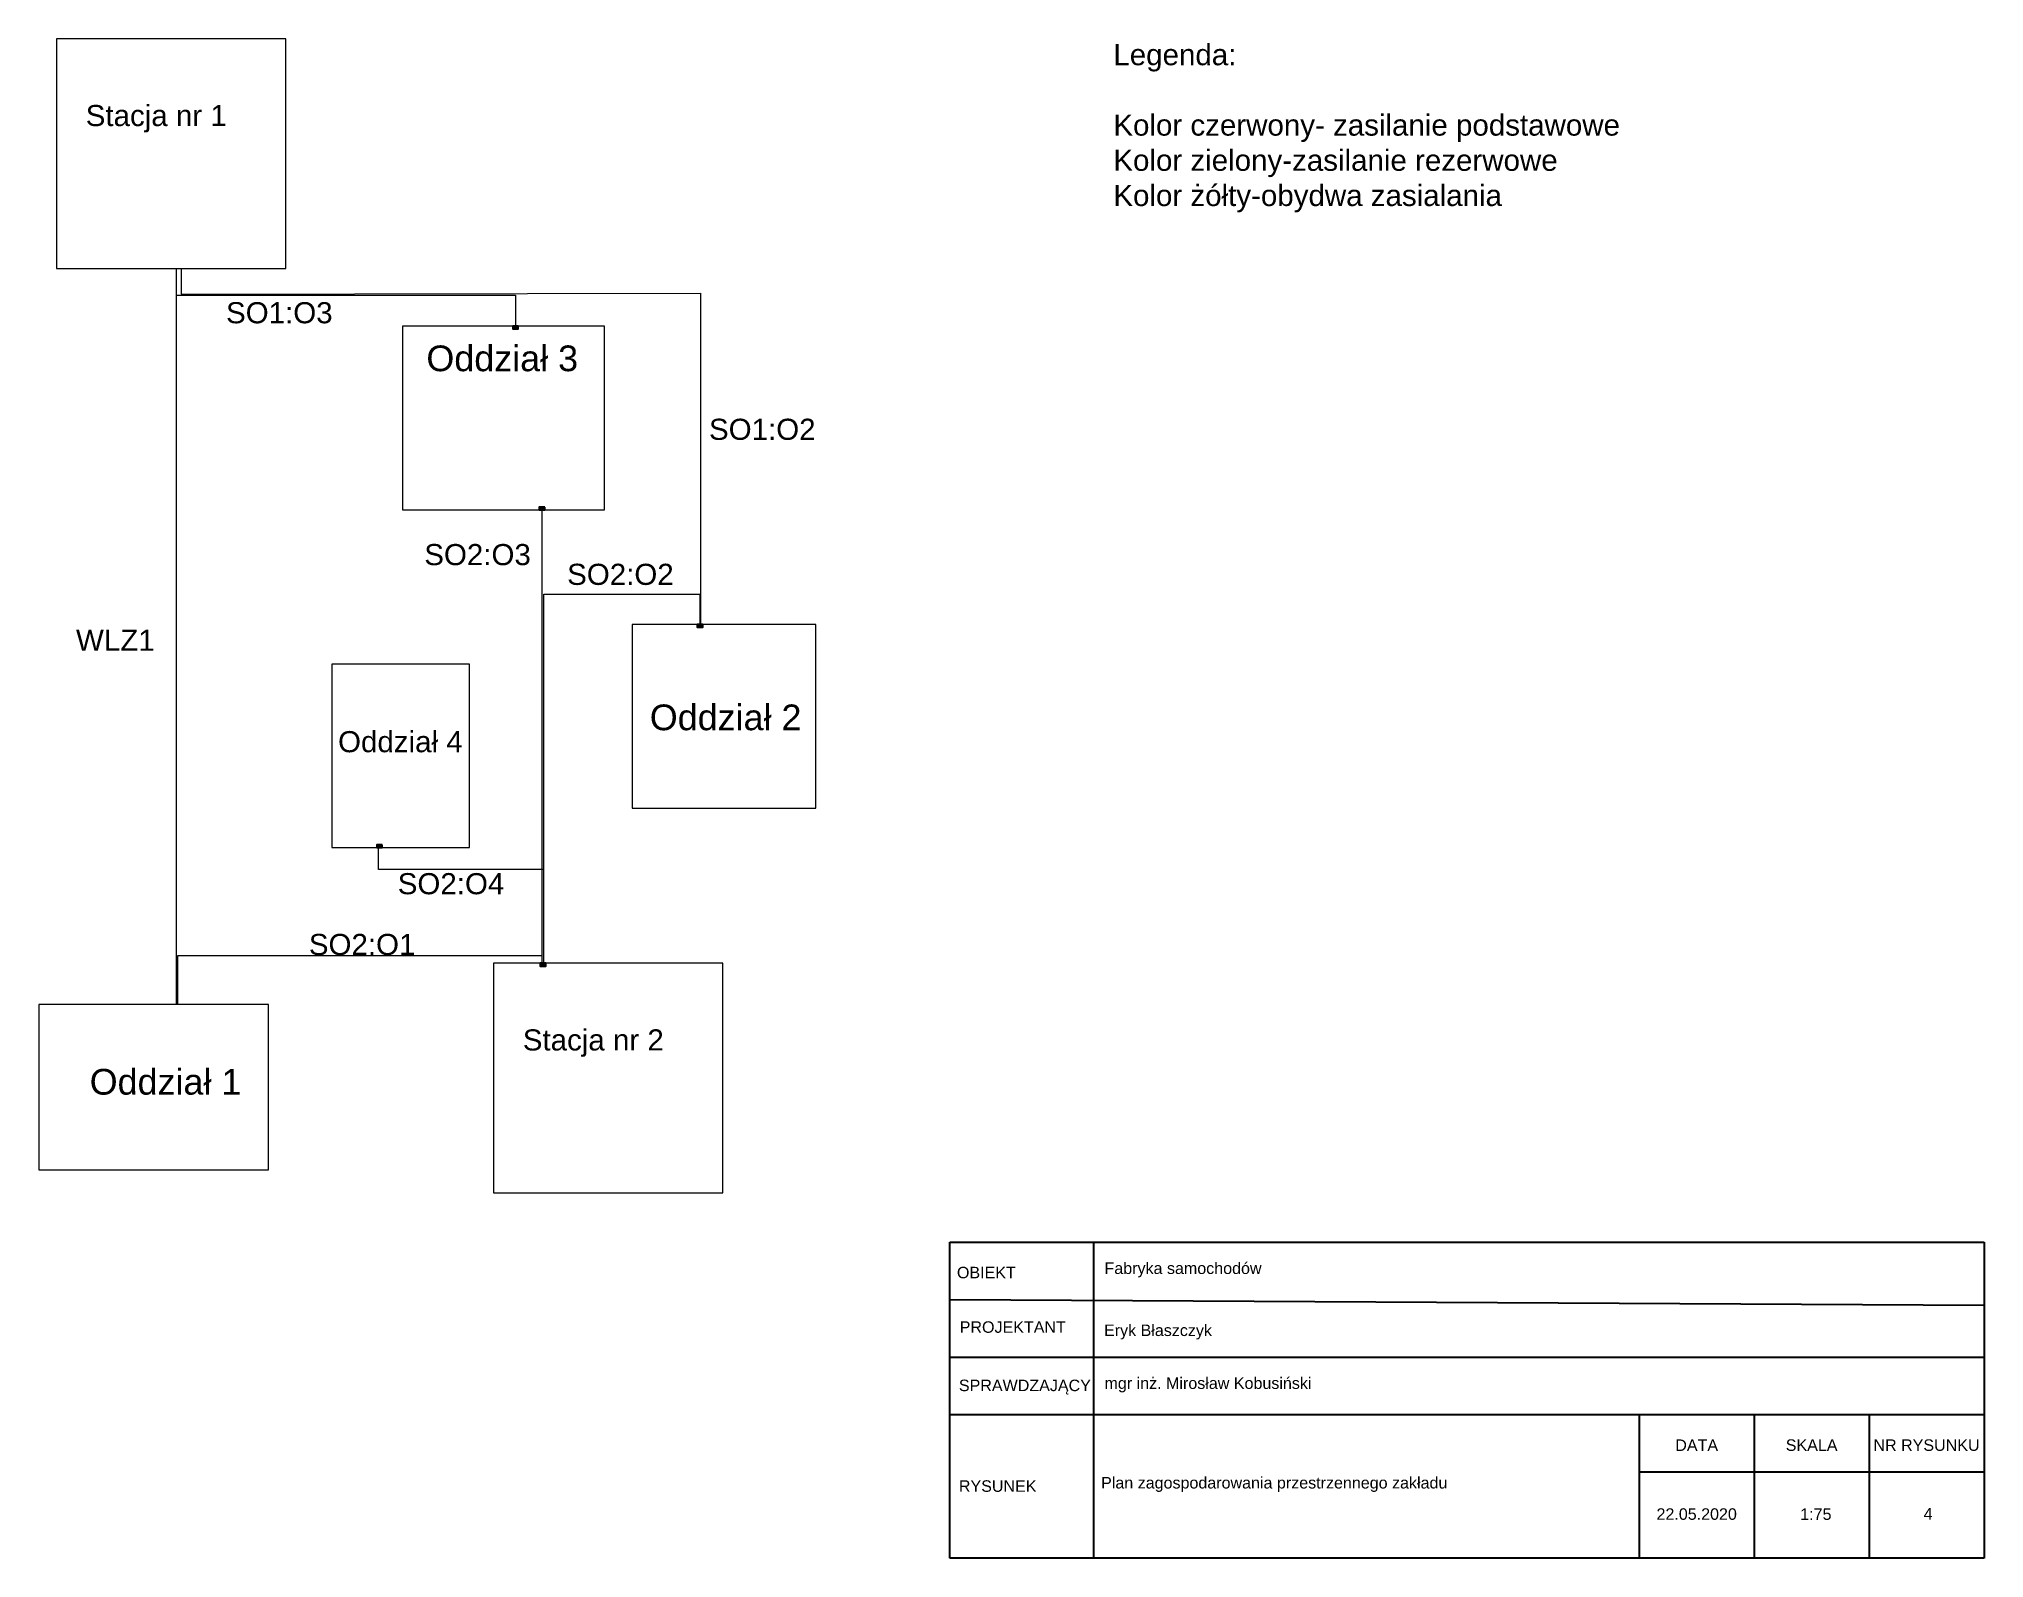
# Model space of a CAD drawing. Header units: millimetres. Extents: x 3550 to 24735, y -250 to 16300.
import ezdxf

# ---------------------------------------------------------------- set-up
doc = ezdxf.new("R2010")
doc.units = ezdxf.units.MM
doc.layers.add('oznaczenia urządzeń', color=250, linetype='Continuous', lineweight=9)
doc.styles.get("Standard").update_dxf_attribs({"font": 'arial.ttf'})

msp = doc.modelspace()

# ---------------------------------------------------------------- linework, layer by layer
at = {"color": 1}
for p, q in [((8710, 13170), (8770, 13140)), ((8710, 13140), (8770, 13170))]:
    msp.add_line(p, q, dxfattribs=at)
at = {"color": 3}
for p, q in [((9000, 11200), (9060, 11170)), ((9000, 11170), (9060, 11200))]:
    msp.add_line(p, q, dxfattribs=at)
at = {"color": 2}
for p, q in [((10720, 9920), (10780, 9890)), ((10720, 9890), (10780, 9920)), ((9010, 6230), (9070, 6200)), ((9010, 6200), (9070, 6230))]:
    msp.add_line(p, q, dxfattribs=at)
at = {"color": 240, "true_color": 0xed1f24}
for p, q in [((7230, 7520), (7290, 7490)), ((7230, 7490), (7290, 7520))]:
    msp.add_line(p, q, dxfattribs=at)
for p, q in [((13470, -250), (13470, 3192)), ((13470, 3192), (24735, 3192)), ((15035, 3192), (15035, -250)), ((24735, 3192), (24735, -250)), ((13470, 2566), (24735, 2504)), ((13470, 1940), (24735, 1940)), ((13470, 1315), (24735, 1315)), ((20980, 1315), (20980, -250)), ((22232, 1315), (22232, -250)), ((23484, 1315), (23484, -250)), ((20980, 689), (24735, 689)), ((24735, -250), (13470, -250))]:
    msp.add_line(p, q)
at = {"color": 1}
msp.add_lwpolyline([(8770, 13170), (8710, 13170), (8710, 13140), (8770, 13140)], close=True, dxfattribs=at)
at = {"color": 3}
msp.add_lwpolyline([(9060, 11200), (9000, 11200), (9000, 11170), (9060, 11170)], close=True, dxfattribs=at)
at = {"color": 2}
for points in [[(10780, 9920), (10720, 9920), (10720, 9890), (10780, 9890)], [(9070, 6230), (9010, 6230), (9010, 6200), (9070, 6200)]]:
    msp.add_lwpolyline(points, close=True, dxfattribs=at)
at = {"color": 240, "true_color": 0xed1f24}
msp.add_lwpolyline([(7290, 7520), (7230, 7520), (7230, 7490), (7290, 7490)], close=True, dxfattribs=at)
at = {"layer": 'oznaczenia urządzeń', "color": 1}
for p, q in [((5050, 5780), (5050, 13800)), ((5050, 13510), (8740, 13510)), ((8740, 13510), (8740, 13170)), ((7250, 7250), (7250, 7490)), ((9050, 7250), (7250, 7250))]:
    msp.add_line(p, q, dxfattribs=at)
at = {"layer": 'oznaczenia urządzeń', "color": 3}
for p, q in [((5100, 13800), (5100, 13520)), ((5100, 13520), (10760, 13530)), ((10760, 9920), (10760, 13530)), ((9030, 6230), (9030, 11170)), ((9030, 6310), (5060, 6310)), ((5060, 6310), (5060, 5780))]:
    msp.add_line(p, q, dxfattribs=at)
at = {"layer": 'oznaczenia urządzeń', "color": 240, "true_color": 0xed1f24}
for p, q in [((9050, 6230), (9050, 10250)), ((9050, 10250), (10750, 10250)), ((10750, 10250), (10750, 9920))]:
    msp.add_line(p, q, dxfattribs=at)
at = {"layer": 'oznaczenia urządzeń'}
msp.add_line((3550, 5380), (3550, 4980), dxfattribs=at)
for points in [[(3740, 13800), (6240, 13800), (6240, 16300), (3740, 16300)], [(7510, 11170), (9710, 11170), (9710, 13170), (7510, 13170)], [(10010, 7920), (12010, 7920), (12010, 9920), (10010, 9920)], [(6740, 7490), (8240, 7490), (8240, 9490), (6740, 9490)], [(8500, 3730), (11000, 3730), (11000, 6230), (8500, 6230)]]:
    msp.add_lwpolyline(points, close=True, dxfattribs=at)
msp.add_lwpolyline([(3550, 4980), (3550, 3980), (6050, 3980), (6050, 5780), (3550, 5780), (3550, 5380)], dxfattribs=at)

# ---------------------------------------------------------------- texts
at = {"attachment_point": 5}
for s, width, heights, insert, char_height in [('\\pxql;Fabryka samochodów', 2936.97, [0], (16624, 2889), 125.17), ('\\pxqc;OBIEKT', 1564.62, [0], (13869, 2860), 125.17), ('\\pxql;PROJEKTANT', 1564.62, [0], (14361, 2266), 125.17), ('Eryk Błaszczyk', 2936.97, [0], (15738, 2213), 125.17), ('\\pxql;SPRAWDZAJĄCY', 1564.62, [0], (14352, 1613), 125.17), ('\\pxql;mgr inż. Mirosław Kobusiński', 2936.97, [0], (16624, 1637), 125.17), ('\\pxqc;DATA', 1564.62, [0], (21605, 980), 125.2), ('\\pxqc;SKALA', 1564.62, [0], (22857, 980), 125.17), ('\\pxqc;NR RYSUNKU', 1564.62, [0], (24108, 980), 125.17), ('\\pxql;Plan zagospodarowania przestrzennego zakładu', 4533.14, [0], (17385, 552), 125.17), ('\\pxql;RYSUNEK', 1564.62, [0], (14352, 534), 125.17), ('\\pxqc;22.05.2020', 1564.62, [0], (21605, 229), 125.17), ('\\pxqc;1:75', 1564.62, [0], (22903, 228), 125.2), ('\\pxqc;4', 1564.62, [85.2], (24125, 232), 125.2)]:
    msp.add_mtext_dynamic_manual_height_columns(s, width=width, gutter_width=78.2, heights=heights, dxfattribs=dict(at, insert=insert, char_height=char_height))
at = {"layer": 'oznaczenia urządzeń'}
for s, height, p in [('Oddział 3', 280, (7770, 12680)), ('Oddział 2', 280, (10203, 8769)), ('Oddział 4', 230, (6808, 8529)), ('Oddział 1', 280, (4103, 4799))]:
    msp.add_text(s, height=height, dxfattribs=at).set_placement(p)
at = {"layer": 'oznaczenia urządzeń', "color": 1, "char_height": 230, "attachment_point": 1}
for s, width, heights, insert in [('\\pxt4;{\\C4;Legenda:\\P\\ptz;\\P\\C240;\\c2367469;Kolor czerwony-} {\\C4;zasilanie podstawowe\\P\\C3;Kolor zielony-\\C4;zasilanie rezerwowe\\P\\C40;\\c3266552;Kolor żółty-\\C4;obydwa zasialania}', 5949.98, [2721], (15252, 16243)), ('WLZ1', 630, [0], (3954, 9864)), ('{\\C3;SO2:O1}', 30, [210], (6490, 6550))]:
    msp.add_mtext_dynamic_manual_height_columns(s, width=width, gutter_width=1150, heights=heights, dxfattribs=dict(at, insert=insert))
at = {"layer": 'oznaczenia urządzeń', "char_height": 230, "attachment_point": 1}
for s, insert in [('Stacja nr 1', (4060, 15580)), ('Stacja nr 2', (8820, 5510))]:
    msp.add_mtext_dynamic_manual_height_columns(s, width=1750, gutter_width=1150, heights=[0], dxfattribs=dict(at, insert=insert))
at = {"layer": 'oznaczenia urządzeń', "color": 1, "char_height": 230, "attachment_point": 1}
for s, insert in [('SO1:O3', (5588, 13432)), ('{\\C3;SO1:O2}', (10848, 12162)), ('{\\C3;SO2:O3}', (7747, 10797)), ('SO2:O2', (9303, 10582)), ('SO2:O4', (7458, 7212))]:
    msp.add_mtext(s, dxfattribs=dict(at, insert=insert))

doc.saveas('drawing.dxf')
